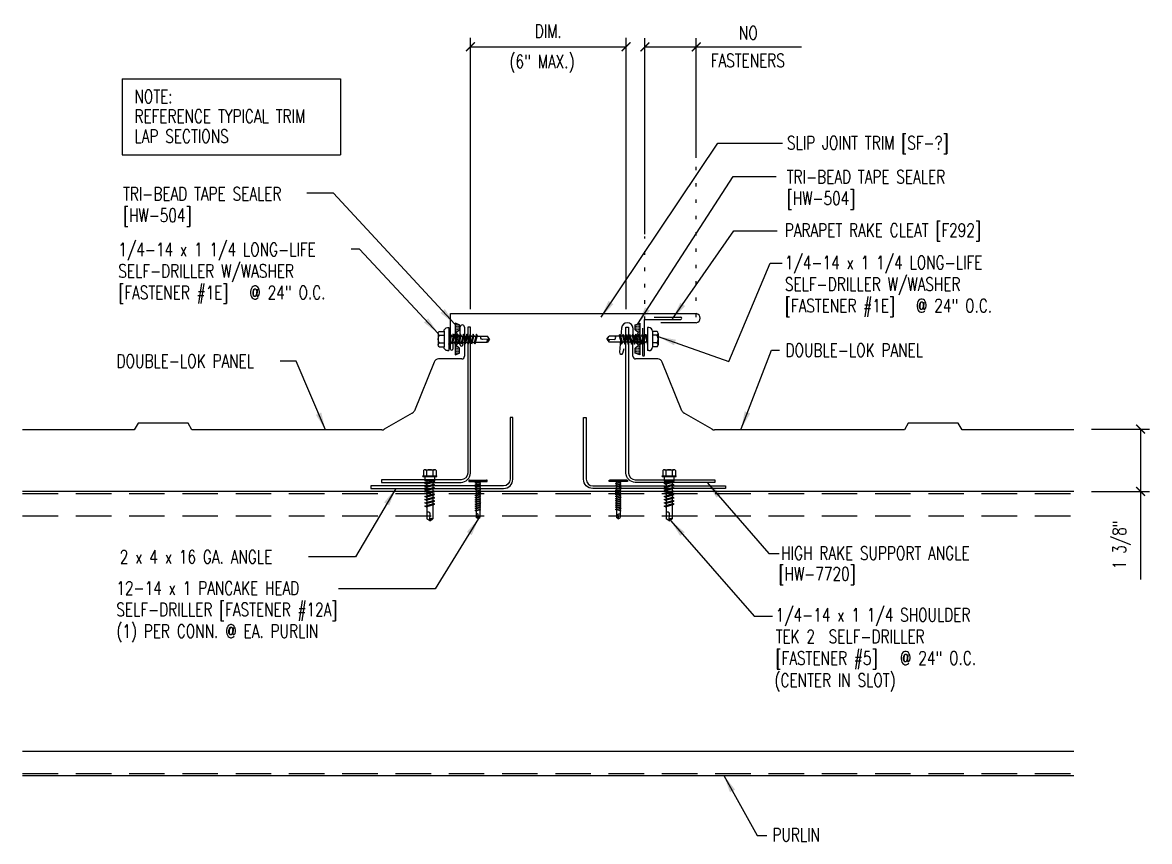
# Model space of a CAD drawing. Extents: x 7.9 to 39.6, y 13.3 to 36.3.
import ezdxf

# ---------------------------------------------------------------- set-up
doc = ezdxf.new("R2010")
doc.units = 0
doc.header["$LTSCALE"] = 4
doc.header["$MEASUREMENT"] = 0
doc.linetypes.add('ACAD_ISO07W100', pattern=[3, 0, -3])
doc.linetypes.add('HIDDEN', pattern=[0.375, 0.25, -0.125])
doc.layers.get('0').update_dxf_attribs({"linetype": 'CONTINUOUS'})
doc.layers.get('DEFPOINTS').update_dxf_attribs({"linetype": 'CONTINUOUS'})
for name, color, linetype in [('DIM', 7, 'CONTINUOUS'), ('FASTENER', 9, 'CONTINUOUS'), ('PANEL', 11, 'CONTINUOUS'), ('STLA', 12, 'CONTINUOUS'), ('TAPE', 8, 'CONTINUOUS'), ('TEXT', 2, 'CONTINUOUS'), ('TRIM', 6, 'CONTINUOUS')]:
    doc.layers.add(name, color=color, linetype=linetype)
doc.styles.add('TEXT1', font='ROMANS.shx', dxfattribs={"width": 0.75, "height": 0.375})
doc.dimstyles.new('DETAIL$0', dxfattribs={"dimscale": 4, "dimtxt": 0.09375, "dimasz": 0.0625, "dimexe": 0.0625, "dimexo": 0.125, "dimgap": 0.0625, "dimtad": 1, "dimdec": 4, "dimzin": 3, "dimdsep": 46, "dimlunit": 4, "dimtxsty": 'TEXT1', "dimblk": 'ARCHTICK', "dimcen": 0.0625, "dimclrd": 7, "dimclre": 7, "dimclrt": 2, "dimadec": 0, "dimazin": 0, "dimtfac": 0.59375, "dimtdec": 4, "dimtmove": 0, "dimatfit": 3, "dimfxl": 0, "dimtolj": 1, "dimtzin": 3, "dimarcsym": 0})
doc.dimstyles.new('DETAIL$7', dxfattribs={"dimscale": 4, "dimtxt": 0.09375, "dimasz": 0.125, "dimexe": 0.0625, "dimexo": 0.125, "dimgap": 0.0625, "dimtad": 1, "dimdec": 4, "dimzin": 3, "dimdsep": 46, "dimlunit": 4, "dimtxsty": 'TEXT1', "dimblk": 'ARCHTICK', "dimcen": 0.0625, "dimclrd": 7, "dimclre": 7, "dimclrt": 2, "dimadec": 0, "dimazin": 0, "dimtfac": 0.59375, "dimtdec": 4, "dimtmove": 0, "dimatfit": 3, "dimfxl": 0, "dimtolj": 1, "dimtzin": 3, "dimarcsym": 0})

# ---------------------------------------------------------------- blocks, each defined once
blk = doc.blocks.new('*X4')
at = {"color": 0}
for p, q in [((-0.434, 0.135), (-0.434, 0.135)), ((-0.434, 0.123), (-0.434, 0.123)), ((-0.422, 0.141), (-0.422, 0.141)), ((-0.422, 0.129), (-0.422, 0.129)), ((-0.422, 0.117), (-0.422, 0.117)), ((-0.422, 0.105), (-0.422, 0.105)), ((-0.422, 0.094), (-0.422, 0.094)), ((-0.422, 0.082), (-0.422, 0.082)), ((-0.41, 0.135), (-0.41, 0.135)), ((-0.41, 0.123), (-0.41, 0.123)), ((-0.41, 0.111), (-0.41, 0.111)), ((-0.41, 0.1), (-0.41, 0.1)), ((-0.41, 0.088), (-0.41, 0.088)), ((-0.41, 0.076), (-0.41, 0.076)), ((-0.41, 0.064), (-0.41, 0.064)), ((-0.41, 0.053), (-0.41, 0.053)), ((-0.41, 0.041), (-0.41, 0.041)), ((-0.398, 0.141), (-0.398, 0.141)), ((-0.398, 0.129), (-0.398, 0.129)), ((-0.398, 0.117), (-0.398, 0.117)), ((-0.398, 0.105), (-0.398, 0.105)), ((-0.398, 0.094), (-0.398, 0.094)), ((-0.398, 0.082), (-0.398, 0.082)), ((-0.398, 0.07), (-0.398, 0.07)), ((-0.398, 0.059), (-0.398, 0.059)), ((-0.398, 0.047), (-0.398, 0.047)), ((-0.398, 0.035), (-0.398, 0.035)), ((-0.398, 0.023), (-0.398, 0.023)), ((-0.387, 0.135), (-0.387, 0.135)), ((-0.387, 0.123), (-0.387, 0.123)), ((-0.387, 0.111), (-0.387, 0.111)), ((-0.387, 0.1), (-0.387, 0.1)), ((-0.387, 0.088), (-0.387, 0.088)), ((-0.387, 0.076), (-0.387, 0.076)), ((-0.387, 0.064), (-0.387, 0.064)), ((-0.387, 0.053), (-0.387, 0.053)), ((-0.387, 0.041), (-0.387, 0.041)), ((-0.387, 0.029), (-0.387, 0.029)), ((-0.375, 0.141), (-0.375, 0.141)), ((-0.375, 0.129), (-0.375, 0.129)), ((-0.375, 0.117), (-0.375, 0.117)), ((-0.375, 0.105), (-0.375, 0.105)), ((-0.375, 0.094), (-0.375, 0.094)), ((-0.375, 0.082), (-0.375, 0.082)), ((-0.375, 0.07), (-0.375, 0.07)), ((-0.375, 0.059), (-0.375, 0.059)), ((-0.375, 0.047), (-0.375, 0.047)), ((-0.375, 0.035), (-0.375, 0.035)), ((-0.375, 0.023), (-0.375, 0.023)), ((-0.363, 0.135), (-0.363, 0.135)), ((-0.363, 0.123), (-0.363, 0.123)), ((-0.363, 0.111), (-0.363, 0.111)), ((-0.363, 0.1), (-0.363, 0.1)), ((-0.363, 0.088), (-0.363, 0.088)), ((-0.363, 0.076), (-0.363, 0.076)), ((-0.363, 0.064), (-0.363, 0.064)), ((-0.363, 0.053), (-0.363, 0.053)), ((-0.363, 0.041), (-0.363, 0.041)), ((-0.363, 0.029), (-0.363, 0.029)), ((-0.352, 0.141), (-0.352, 0.141)), ((-0.352, 0.129), (-0.352, 0.129)), ((-0.352, 0.117), (-0.352, 0.117)), ((-0.352, 0.105), (-0.352, 0.105)), ((-0.352, 0.094), (-0.352, 0.094)), ((-0.352, 0.082), (-0.352, 0.082)), ((-0.352, 0.07), (-0.352, 0.07)), ((-0.352, 0.059), (-0.352, 0.059)), ((-0.352, 0.047), (-0.352, 0.047)), ((-0.352, 0.035), (-0.352, 0.035)), ((-0.352, 0.023), (-0.352, 0.023)), ((-0.34, 0.135), (-0.34, 0.135)), ((-0.34, 0.123), (-0.34, 0.123)), ((-0.34, 0.111), (-0.34, 0.111)), ((-0.34, 0.1), (-0.34, 0.1)), ((-0.34, 0.088), (-0.34, 0.088)), ((-0.34, 0.076), (-0.34, 0.076)), ((-0.34, 0.064), (-0.34, 0.064)), ((-0.34, 0.053), (-0.34, 0.053)), ((-0.34, 0.041), (-0.34, 0.041)), ((-0.34, 0.029), (-0.34, 0.029)), ((-0.328, 0.141), (-0.328, 0.141)), ((-0.328, 0.129), (-0.328, 0.129)), ((-0.328, 0.117), (-0.328, 0.117)), ((-0.328, 0.105), (-0.328, 0.105)), ((-0.328, 0.094), (-0.328, 0.094)), ((-0.328, 0.082), (-0.328, 0.082)), ((-0.328, 0.07), (-0.328, 0.07)), ((-0.328, 0.059), (-0.328, 0.059)), ((-0.328, 0.047), (-0.328, 0.047)), ((-0.328, 0.035), (-0.328, 0.035)), ((-0.328, 0.023), (-0.328, 0.023)), ((-0.316, 0.135), (-0.316, 0.135)), ((-0.316, 0.123), (-0.316, 0.123)), ((-0.316, 0.111), (-0.316, 0.111)), ((-0.316, 0.1), (-0.316, 0.1)), ((-0.316, 0.088), (-0.316, 0.088)), ((-0.316, 0.076), (-0.316, 0.076)), ((-0.316, 0.064), (-0.316, 0.064)), ((-0.316, 0.053), (-0.316, 0.053)), ((-0.316, 0.041), (-0.316, 0.041)), ((-0.316, 0.029), (-0.316, 0.029)), ((-0.305, 0.141), (-0.305, 0.141)), ((-0.305, 0.129), (-0.305, 0.129)), ((-0.305, 0.117), (-0.305, 0.117)), ((-0.305, 0.105), (-0.305, 0.105)), ((-0.305, 0.094), (-0.305, 0.094)), ((-0.305, 0.082), (-0.305, 0.082)), ((-0.305, 0.07), (-0.305, 0.07)), ((-0.305, 0.059), (-0.305, 0.059)), ((-0.305, 0.047), (-0.305, 0.047)), ((-0.305, 0.035), (-0.305, 0.035)), ((-0.305, 0.023), (-0.305, 0.023)), ((-0.293, 0.135), (-0.293, 0.135)), ((-0.293, 0.123), (-0.293, 0.123)), ((-0.293, 0.111), (-0.293, 0.111)), ((-0.293, 0.1), (-0.293, 0.1)), ((-0.293, 0.088), (-0.293, 0.088)), ((-0.293, 0.076), (-0.293, 0.076)), ((-0.293, 0.064), (-0.293, 0.064)), ((-0.293, 0.053), (-0.293, 0.053)), ((-0.293, 0.041), (-0.293, 0.041)), ((-0.293, 0.029), (-0.293, 0.029)), ((-0.281, 0.141), (-0.281, 0.141)), ((-0.281, 0.129), (-0.281, 0.129)), ((-0.281, 0.117), (-0.281, 0.117)), ((-0.281, 0.105), (-0.281, 0.105)), ((-0.281, 0.094), (-0.281, 0.094)), ((-0.281, 0.082), (-0.281, 0.082)), ((-0.281, 0.07), (-0.281, 0.07)), ((-0.281, 0.059), (-0.281, 0.059)), ((-0.281, 0.047), (-0.281, 0.047)), ((-0.281, 0.035), (-0.281, 0.035)), ((-0.281, 0.023), (-0.281, 0.023)), ((-0.27, 0.135), (-0.27, 0.135)), ((-0.27, 0.123), (-0.27, 0.123)), ((-0.27, 0.111), (-0.27, 0.111)), ((-0.27, 0.1), (-0.27, 0.1)), ((-0.27, 0.088), (-0.27, 0.088)), ((-0.27, 0.076), (-0.27, 0.076)), ((-0.27, 0.064), (-0.27, 0.064)), ((-0.27, 0.053), (-0.27, 0.053)), ((-0.27, 0.041), (-0.27, 0.041)), ((-0.27, 0.029), (-0.27, 0.029)), ((-0.258, 0.141), (-0.258, 0.141)), ((-0.258, 0.129), (-0.258, 0.129)), ((-0.258, 0.117), (-0.258, 0.117)), ((-0.258, 0.105), (-0.258, 0.105)), ((-0.258, 0.094), (-0.258, 0.094)), ((-0.258, 0.082), (-0.258, 0.082)), ((-0.258, 0.07), (-0.258, 0.07)), ((-0.258, 0.059), (-0.258, 0.059)), ((-0.258, 0.047), (-0.258, 0.047)), ((-0.258, 0.035), (-0.258, 0.035)), ((-0.258, 0.023), (-0.258, 0.023)), ((-0.246, 0.135), (-0.246, 0.135)), ((-0.246, 0.123), (-0.246, 0.123)), ((-0.246, 0.111), (-0.246, 0.111)), ((-0.246, 0.1), (-0.246, 0.1)), ((-0.246, 0.088), (-0.246, 0.088)), ((-0.246, 0.076), (-0.246, 0.076)), ((-0.246, 0.064), (-0.246, 0.064)), ((-0.246, 0.053), (-0.246, 0.053)), ((-0.246, 0.041), (-0.246, 0.041)), ((-0.234, 0.141), (-0.234, 0.141)), ((-0.234, 0.129), (-0.234, 0.129)), ((-0.234, 0.117), (-0.234, 0.117)), ((-0.234, 0.105), (-0.234, 0.105)), ((-0.234, 0.094), (-0.234, 0.094)), ((-0.234, 0.082), (-0.234, 0.082)), ((-0.234, 0.07), (-0.234, 0.07)), ((-0.234, 0.059), (-0.234, 0.059)), ((-0.234, 0.047), (-0.234, 0.047)), ((-0.223, 0.135), (-0.223, 0.135)), ((-0.223, 0.123), (-0.223, 0.123)), ((-0.223, 0.111), (-0.223, 0.111)), ((-0.223, 0.1), (-0.223, 0.1)), ((-0.223, 0.088), (-0.223, 0.088)), ((-0.223, 0.076), (-0.223, 0.076)), ((-0.223, 0.064), (-0.223, 0.064)), ((-0.211, 0.141), (-0.211, 0.141)), ((-0.211, 0.129), (-0.211, 0.129)), ((-0.211, 0.117), (-0.211, 0.117)), ((-0.211, 0.105), (-0.211, 0.105)), ((-0.211, 0.094), (-0.211, 0.094)), ((-0.211, 0.082), (-0.211, 0.082)), ((-0.211, 0.07), (-0.211, 0.07)), ((-0.199, 0.135), (-0.199, 0.135)), ((-0.199, 0.123), (-0.199, 0.123)), ((-0.199, 0.111), (-0.199, 0.111)), ((-0.199, 0.1), (-0.199, 0.1)), ((-0.199, 0.088), (-0.199, 0.088)), ((-0.188, 0.141), (-0.188, 0.141)), ((-0.188, 0.129), (-0.188, 0.129)), ((-0.188, 0.117), (-0.188, 0.117)), ((-0.188, 0.105), (-0.188, 0.105)), ((-0.188, 0.094), (-0.188, 0.094)), ((-0.176, 0.135), (-0.176, 0.135)), ((-0.176, 0.123), (-0.176, 0.123)), ((-0.176, 0.111), (-0.176, 0.111)), ((-0.164, 0.141), (-0.164, 0.141)), ((-0.164, 0.129), (-0.164, 0.129)), ((-0.164, 0.117), (-0.164, 0.117)), ((-0.164, 0.105), (-0.164, 0.105)), ((-0.152, 0.135), (-0.152, 0.135)), ((-0.152, 0.123), (-0.152, 0.123)), ((-0.152, 0.111), (-0.152, 0.111)), ((-0.152, 0.1), (-0.152, 0.1)), ((-0.141, 0.141), (-0.141, 0.141)), ((-0.141, 0.129), (-0.141, 0.129)), ((-0.141, 0.117), (-0.141, 0.117)), ((-0.141, 0.105), (-0.141, 0.105)), ((-0.141, 0.094), (-0.141, 0.094)), ((-0.141, 0.082), (-0.141, 0.082)), ((-0.129, 0.135), (-0.129, 0.135)), ((-0.129, 0.123), (-0.129, 0.123)), ((-0.129, 0.111), (-0.129, 0.111)), ((-0.129, 0.1), (-0.129, 0.1)), ((-0.129, 0.088), (-0.129, 0.088)), ((-0.129, 0.076), (-0.129, 0.076)), ((-0.117, 0.141), (-0.117, 0.141)), ((-0.117, 0.129), (-0.117, 0.129)), ((-0.117, 0.117), (-0.117, 0.117)), ((-0.117, 0.105), (-0.117, 0.105)), ((-0.117, 0.094), (-0.117, 0.094)), ((-0.117, 0.082), (-0.117, 0.082)), ((-0.117, 0.07), (-0.117, 0.07)), ((-0.117, 0.059), (-0.117, 0.059)), ((-0.105, 0.135), (-0.105, 0.135)), ((-0.105, 0.123), (-0.105, 0.123)), ((-0.105, 0.111), (-0.105, 0.111)), ((-0.105, 0.1), (-0.105, 0.1)), ((-0.105, 0.088), (-0.105, 0.088)), ((-0.105, 0.076), (-0.105, 0.076)), ((-0.105, 0.064), (-0.105, 0.064)), ((-0.105, 0.053), (-0.105, 0.053)), ((-0.094, 0.141), (-0.094, 0.141)), ((-0.094, 0.129), (-0.094, 0.129)), ((-0.094, 0.117), (-0.094, 0.117)), ((-0.094, 0.105), (-0.094, 0.105)), ((-0.094, 0.094), (-0.094, 0.094)), ((-0.094, 0.082), (-0.094, 0.082)), ((-0.094, 0.07), (-0.094, 0.07)), ((-0.094, 0.059), (-0.094, 0.059)), ((-0.094, 0.047), (-0.094, 0.047)), ((-0.094, 0.035), (-0.094, 0.035)), ((-0.082, 0.135), (-0.082, 0.135)), ((-0.082, 0.123), (-0.082, 0.123)), ((-0.082, 0.111), (-0.082, 0.111)), ((-0.082, 0.1), (-0.082, 0.1)), ((-0.082, 0.088), (-0.082, 0.088)), ((-0.082, 0.076), (-0.082, 0.076)), ((-0.082, 0.064), (-0.082, 0.064)), ((-0.082, 0.053), (-0.082, 0.053)), ((-0.082, 0.041), (-0.082, 0.041)), ((-0.082, 0.029), (-0.082, 0.029)), ((-0.07, 0.141), (-0.07, 0.141)), ((-0.07, 0.129), (-0.07, 0.129)), ((-0.07, 0.117), (-0.07, 0.117)), ((-0.07, 0.105), (-0.07, 0.105)), ((-0.07, 0.094), (-0.07, 0.094)), ((-0.07, 0.082), (-0.07, 0.082)), ((-0.07, 0.07), (-0.07, 0.07)), ((-0.07, 0.059), (-0.07, 0.059)), ((-0.07, 0.047), (-0.07, 0.047)), ((-0.07, 0.035), (-0.07, 0.035)), ((-0.07, 0.023), (-0.07, 0.023)), ((-0.059, 0.135), (-0.059, 0.135)), ((-0.059, 0.123), (-0.059, 0.123)), ((-0.059, 0.111), (-0.059, 0.111)), ((-0.059, 0.1), (-0.059, 0.1)), ((-0.059, 0.088), (-0.059, 0.088)), ((-0.059, 0.076), (-0.059, 0.076)), ((-0.059, 0.064), (-0.059, 0.064)), ((-0.059, 0.053), (-0.059, 0.053)), ((-0.059, 0.041), (-0.059, 0.041)), ((-0.059, 0.029), (-0.059, 0.029)), ((-0.047, 0.141), (-0.047, 0.141)), ((-0.047, 0.129), (-0.047, 0.129)), ((-0.047, 0.117), (-0.047, 0.117)), ((-0.047, 0.105), (-0.047, 0.105)), ((-0.047, 0.094), (-0.047, 0.094)), ((-0.047, 0.082), (-0.047, 0.082)), ((-0.047, 0.07), (-0.047, 0.07)), ((-0.047, 0.059), (-0.047, 0.059)), ((-0.047, 0.047), (-0.047, 0.047)), ((-0.047, 0.035), (-0.047, 0.035)), ((-0.047, 0.023), (-0.047, 0.023)), ((-0.035, 0.135), (-0.035, 0.135)), ((-0.035, 0.123), (-0.035, 0.123)), ((-0.035, 0.111), (-0.035, 0.111)), ((-0.035, 0.1), (-0.035, 0.1)), ((-0.035, 0.088), (-0.035, 0.088)), ((-0.035, 0.076), (-0.035, 0.076)), ((-0.035, 0.064), (-0.035, 0.064)), ((-0.035, 0.053), (-0.035, 0.053)), ((-0.035, 0.041), (-0.035, 0.041)), ((-0.035, 0.029), (-0.035, 0.029)), ((-0.023, 0.141), (-0.023, 0.141)), ((-0.023, 0.129), (-0.023, 0.129)), ((-0.023, 0.117), (-0.023, 0.117)), ((-0.023, 0.105), (-0.023, 0.105)), ((-0.023, 0.094), (-0.023, 0.094)), ((-0.023, 0.082), (-0.023, 0.082)), ((-0.023, 0.07), (-0.023, 0.07)), ((-0.023, 0.059), (-0.023, 0.059)), ((-0.023, 0.047), (-0.023, 0.047)), ((-0.023, 0.035), (-0.023, 0.035)), ((-0.023, 0.023), (-0.023, 0.023)), ((-0.012, 0.135), (-0.012, 0.135)), ((-0.012, 0.123), (-0.012, 0.123)), ((-0.012, 0.111), (-0.012, 0.111)), ((-0.012, 0.1), (-0.012, 0.1)), ((-0.012, 0.088), (-0.012, 0.088)), ((-0.012, 0.076), (-0.012, 0.076)), ((-0.012, 0.064), (-0.012, 0.064)), ((-0.012, 0.053), (-0.012, 0.053)), ((-0.012, 0.041), (-0.012, 0.041)), ((-0.012, 0.029), (-0.012, 0.029)), ((0, 0.141), (0, 0.141)), ((0, 0.129), (0, 0.129)), ((0, 0.117), (0, 0.117)), ((0, 0.105), (0, 0.105)), ((0, 0.094), (0, 0.094)), ((0, 0.082), (0, 0.082)), ((0, 0.07), (0, 0.07)), ((0, 0.059), (0, 0.059)), ((0, 0.047), (0, 0.047)), ((0, 0.035), (0, 0.035)), ((0, 0.023), (0, 0.023)), ((0.012, 0.135), (0.012, 0.135)), ((0.012, 0.123), (0.012, 0.123)), ((0.012, 0.111), (0.012, 0.111)), ((0.012, 0.1), (0.012, 0.1)), ((0.012, 0.088), (0.012, 0.088)), ((0.012, 0.076), (0.012, 0.076)), ((0.012, 0.064), (0.012, 0.064)), ((0.012, 0.053), (0.012, 0.053)), ((0.012, 0.041), (0.012, 0.041)), ((0.012, 0.029), (0.012, 0.029)), ((0.023, 0.141), (0.023, 0.141)), ((0.023, 0.129), (0.023, 0.129)), ((0.023, 0.117), (0.023, 0.117)), ((0.023, 0.105), (0.023, 0.105)), ((0.023, 0.094), (0.023, 0.094)), ((0.023, 0.082), (0.023, 0.082)), ((0.023, 0.07), (0.023, 0.07)), ((0.023, 0.059), (0.023, 0.059)), ((0.023, 0.047), (0.023, 0.047)), ((0.023, 0.035), (0.023, 0.035)), ((0.023, 0.023), (0.023, 0.023)), ((0.035, 0.135), (0.035, 0.135)), ((0.035, 0.123), (0.035, 0.123)), ((0.035, 0.111), (0.035, 0.111)), ((0.035, 0.1), (0.035, 0.1)), ((0.035, 0.088), (0.035, 0.088)), ((0.035, 0.076), (0.035, 0.076)), ((0.035, 0.064), (0.035, 0.064)), ((0.035, 0.053), (0.035, 0.053)), ((0.035, 0.041), (0.035, 0.041)), ((0.035, 0.029), (0.035, 0.029)), ((0.047, 0.141), (0.047, 0.141)), ((0.047, 0.129), (0.047, 0.129)), ((0.047, 0.117), (0.047, 0.117)), ((0.047, 0.105), (0.047, 0.105)), ((0.047, 0.094), (0.047, 0.094)), ((0.047, 0.082), (0.047, 0.082)), ((0.047, 0.07), (0.047, 0.07)), ((0.047, 0.059), (0.047, 0.059)), ((0.047, 0.047), (0.047, 0.047)), ((0.047, 0.035), (0.047, 0.035)), ((0.047, 0.023), (0.047, 0.023)), ((0.059, 0.135), (0.059, 0.135)), ((0.059, 0.123), (0.059, 0.123)), ((0.059, 0.111), (0.059, 0.111)), ((0.059, 0.1), (0.059, 0.1)), ((0.059, 0.088), (0.059, 0.088)), ((0.059, 0.076), (0.059, 0.076)), ((0.059, 0.064), (0.059, 0.064)), ((0.059, 0.053), (0.059, 0.053)), ((0.059, 0.041), (0.059, 0.041)), ((0.059, 0.029), (0.059, 0.029)), ((0.07, 0.141), (0.07, 0.141)), ((0.07, 0.129), (0.07, 0.129)), ((0.07, 0.117), (0.07, 0.117)), ((0.07, 0.105), (0.07, 0.105)), ((0.07, 0.094), (0.07, 0.094)), ((0.07, 0.082), (0.07, 0.082)), ((0.07, 0.07), (0.07, 0.07)), ((0.07, 0.059), (0.07, 0.059)), ((0.07, 0.047), (0.07, 0.047)), ((0.07, 0.035), (0.07, 0.035)), ((0.07, 0.023), (0.07, 0.023)), ((0.082, 0.135), (0.082, 0.135)), ((0.082, 0.123), (0.082, 0.123)), ((0.082, 0.111), (0.082, 0.111)), ((0.082, 0.1), (0.082, 0.1)), ((0.082, 0.088), (0.082, 0.088)), ((0.082, 0.076), (0.082, 0.076)), ((0.082, 0.064), (0.082, 0.064)), ((0.082, 0.053), (0.082, 0.053)), ((0.082, 0.041), (0.082, 0.041)), ((0.082, 0.029), (0.082, 0.029)), ((0.094, 0.141), (0.094, 0.141)), ((0.094, 0.129), (0.094, 0.129)), ((0.094, 0.117), (0.094, 0.117)), ((0.094, 0.105), (0.094, 0.105)), ((0.094, 0.094), (0.094, 0.094)), ((0.094, 0.082), (0.094, 0.082)), ((0.094, 0.07), (0.094, 0.07)), ((0.094, 0.059), (0.094, 0.059)), ((0.094, 0.047), (0.094, 0.047)), ((0.094, 0.035), (0.094, 0.035)), ((0.105, 0.135), (0.105, 0.135)), ((0.105, 0.123), (0.105, 0.123)), ((0.105, 0.111), (0.105, 0.111)), ((0.105, 0.1), (0.105, 0.1)), ((0.105, 0.088), (0.105, 0.088)), ((0.105, 0.076), (0.105, 0.076)), ((0.105, 0.064), (0.105, 0.064)), ((0.105, 0.053), (0.105, 0.053)), ((0.117, 0.141), (0.117, 0.141)), ((0.117, 0.129), (0.117, 0.129)), ((0.117, 0.117), (0.117, 0.117)), ((0.117, 0.105), (0.117, 0.105)), ((0.117, 0.094), (0.117, 0.094)), ((0.117, 0.082), (0.117, 0.082)), ((0.117, 0.07), (0.117, 0.07)), ((0.117, 0.059), (0.117, 0.059)), ((0.129, 0.135), (0.129, 0.135)), ((0.129, 0.123), (0.129, 0.123)), ((0.129, 0.111), (0.129, 0.111)), ((0.129, 0.1), (0.129, 0.1)), ((0.129, 0.088), (0.129, 0.088)), ((0.129, 0.076), (0.129, 0.076)), ((0.141, 0.141), (0.141, 0.141)), ((0.141, 0.129), (0.141, 0.129)), ((0.141, 0.117), (0.141, 0.117)), ((0.141, 0.105), (0.141, 0.105)), ((0.141, 0.094), (0.141, 0.094)), ((0.141, 0.082), (0.141, 0.082)), ((0.152, 0.135), (0.152, 0.135)), ((0.152, 0.123), (0.152, 0.123)), ((0.152, 0.111), (0.152, 0.111)), ((0.152, 0.1), (0.152, 0.1)), ((0.164, 0.141), (0.164, 0.141)), ((0.164, 0.129), (0.164, 0.129)), ((0.164, 0.117), (0.164, 0.117)), ((0.164, 0.105), (0.164, 0.105)), ((0.176, 0.135), (0.176, 0.135)), ((0.176, 0.123), (0.176, 0.123)), ((0.176, 0.111), (0.176, 0.111)), ((0.188, 0.141), (0.188, 0.141)), ((0.188, 0.129), (0.188, 0.129)), ((0.188, 0.117), (0.188, 0.117)), ((0.188, 0.105), (0.188, 0.105)), ((0.188, 0.094), (0.188, 0.094)), ((0.199, 0.135), (0.199, 0.135)), ((0.199, 0.123), (0.199, 0.123)), ((0.199, 0.111), (0.199, 0.111)), ((0.199, 0.1), (0.199, 0.1)), ((0.199, 0.088), (0.199, 0.088)), ((0.211, 0.141), (0.211, 0.141)), ((0.211, 0.129), (0.211, 0.129)), ((0.211, 0.117), (0.211, 0.117)), ((0.211, 0.105), (0.211, 0.105)), ((0.211, 0.094), (0.211, 0.094)), ((0.211, 0.082), (0.211, 0.082)), ((0.211, 0.07), (0.211, 0.07)), ((0.223, 0.135), (0.223, 0.135)), ((0.223, 0.123), (0.223, 0.123)), ((0.223, 0.111), (0.223, 0.111)), ((0.223, 0.1), (0.223, 0.1)), ((0.223, 0.088), (0.223, 0.088)), ((0.223, 0.076), (0.223, 0.076)), ((0.223, 0.064), (0.223, 0.064)), ((0.234, 0.141), (0.234, 0.141)), ((0.234, 0.129), (0.234, 0.129)), ((0.234, 0.117), (0.234, 0.117)), ((0.234, 0.105), (0.234, 0.105)), ((0.234, 0.094), (0.234, 0.094)), ((0.234, 0.082), (0.234, 0.082)), ((0.234, 0.07), (0.234, 0.07)), ((0.234, 0.059), (0.234, 0.059)), ((0.234, 0.047), (0.234, 0.047)), ((0.246, 0.135), (0.246, 0.135)), ((0.246, 0.123), (0.246, 0.123)), ((0.246, 0.111), (0.246, 0.111)), ((0.246, 0.1), (0.246, 0.1)), ((0.246, 0.088), (0.246, 0.088)), ((0.246, 0.076), (0.246, 0.076)), ((0.246, 0.064), (0.246, 0.064)), ((0.246, 0.053), (0.246, 0.053)), ((0.246, 0.041), (0.246, 0.041)), ((0.258, 0.141), (0.258, 0.141)), ((0.258, 0.129), (0.258, 0.129)), ((0.258, 0.117), (0.258, 0.117)), ((0.258, 0.105), (0.258, 0.105)), ((0.258, 0.094), (0.258, 0.094)), ((0.258, 0.082), (0.258, 0.082)), ((0.258, 0.07), (0.258, 0.07)), ((0.258, 0.059), (0.258, 0.059)), ((0.258, 0.047), (0.258, 0.047)), ((0.258, 0.035), (0.258, 0.035)), ((0.258, 0.023), (0.258, 0.023)), ((0.27, 0.135), (0.27, 0.135)), ((0.27, 0.123), (0.27, 0.123)), ((0.27, 0.111), (0.27, 0.111)), ((0.27, 0.1), (0.27, 0.1)), ((0.27, 0.088), (0.27, 0.088)), ((0.27, 0.076), (0.27, 0.076)), ((0.27, 0.064), (0.27, 0.064)), ((0.27, 0.053), (0.27, 0.053)), ((0.27, 0.041), (0.27, 0.041)), ((0.27, 0.029), (0.27, 0.029)), ((0.281, 0.141), (0.281, 0.141)), ((0.281, 0.129), (0.281, 0.129)), ((0.281, 0.117), (0.281, 0.117)), ((0.281, 0.105), (0.281, 0.105)), ((0.281, 0.094), (0.281, 0.094)), ((0.281, 0.082), (0.281, 0.082)), ((0.281, 0.07), (0.281, 0.07)), ((0.281, 0.059), (0.281, 0.059)), ((0.281, 0.047), (0.281, 0.047)), ((0.281, 0.035), (0.281, 0.035)), ((0.281, 0.023), (0.281, 0.023)), ((0.293, 0.135), (0.293, 0.135)), ((0.293, 0.123), (0.293, 0.123)), ((0.293, 0.111), (0.293, 0.111)), ((0.293, 0.1), (0.293, 0.1)), ((0.293, 0.088), (0.293, 0.088)), ((0.293, 0.076), (0.293, 0.076)), ((0.293, 0.064), (0.293, 0.064)), ((0.293, 0.053), (0.293, 0.053)), ((0.293, 0.041), (0.293, 0.041)), ((0.293, 0.029), (0.293, 0.029)), ((0.305, 0.141), (0.305, 0.141)), ((0.305, 0.129), (0.305, 0.129)), ((0.305, 0.117), (0.305, 0.117)), ((0.305, 0.105), (0.305, 0.105)), ((0.305, 0.094), (0.305, 0.094)), ((0.305, 0.082), (0.305, 0.082)), ((0.305, 0.07), (0.305, 0.07)), ((0.305, 0.059), (0.305, 0.059)), ((0.305, 0.047), (0.305, 0.047)), ((0.305, 0.035), (0.305, 0.035)), ((0.305, 0.023), (0.305, 0.023)), ((0.316, 0.135), (0.316, 0.135)), ((0.316, 0.123), (0.316, 0.123)), ((0.316, 0.111), (0.316, 0.111)), ((0.316, 0.1), (0.316, 0.1)), ((0.316, 0.088), (0.316, 0.088)), ((0.316, 0.076), (0.316, 0.076)), ((0.316, 0.064), (0.316, 0.064)), ((0.316, 0.053), (0.316, 0.053)), ((0.316, 0.041), (0.316, 0.041)), ((0.316, 0.029), (0.316, 0.029)), ((0.328, 0.141), (0.328, 0.141)), ((0.328, 0.129), (0.328, 0.129)), ((0.328, 0.117), (0.328, 0.117)), ((0.328, 0.105), (0.328, 0.105)), ((0.328, 0.094), (0.328, 0.094)), ((0.328, 0.082), (0.328, 0.082)), ((0.328, 0.07), (0.328, 0.07)), ((0.328, 0.059), (0.328, 0.059)), ((0.328, 0.047), (0.328, 0.047)), ((0.328, 0.035), (0.328, 0.035)), ((0.328, 0.023), (0.328, 0.023)), ((0.34, 0.135), (0.34, 0.135)), ((0.34, 0.123), (0.34, 0.123)), ((0.34, 0.111), (0.34, 0.111)), ((0.34, 0.1), (0.34, 0.1)), ((0.34, 0.088), (0.34, 0.088)), ((0.34, 0.076), (0.34, 0.076)), ((0.34, 0.064), (0.34, 0.064)), ((0.34, 0.053), (0.34, 0.053)), ((0.34, 0.041), (0.34, 0.041)), ((0.34, 0.029), (0.34, 0.029)), ((0.352, 0.141), (0.352, 0.141)), ((0.352, 0.129), (0.352, 0.129)), ((0.352, 0.117), (0.352, 0.117)), ((0.352, 0.105), (0.352, 0.105)), ((0.352, 0.094), (0.352, 0.094)), ((0.352, 0.082), (0.352, 0.082)), ((0.352, 0.07), (0.352, 0.07)), ((0.352, 0.059), (0.352, 0.059)), ((0.352, 0.047), (0.352, 0.047)), ((0.352, 0.035), (0.352, 0.035)), ((0.352, 0.023), (0.352, 0.023)), ((0.363, 0.135), (0.363, 0.135)), ((0.363, 0.123), (0.363, 0.123)), ((0.363, 0.111), (0.363, 0.111)), ((0.363, 0.1), (0.363, 0.1)), ((0.363, 0.088), (0.363, 0.088)), ((0.363, 0.076), (0.363, 0.076)), ((0.363, 0.064), (0.363, 0.064)), ((0.363, 0.053), (0.363, 0.053)), ((0.363, 0.041), (0.363, 0.041)), ((0.363, 0.029), (0.363, 0.029)), ((0.375, 0.141), (0.375, 0.141)), ((0.375, 0.129), (0.375, 0.129)), ((0.375, 0.117), (0.375, 0.117)), ((0.375, 0.105), (0.375, 0.105)), ((0.375, 0.094), (0.375, 0.094)), ((0.375, 0.082), (0.375, 0.082)), ((0.375, 0.07), (0.375, 0.07)), ((0.375, 0.059), (0.375, 0.059)), ((0.375, 0.047), (0.375, 0.047)), ((0.375, 0.035), (0.375, 0.035)), ((0.375, 0.023), (0.375, 0.023)), ((0.387, 0.135), (0.387, 0.135)), ((0.387, 0.123), (0.387, 0.123)), ((0.387, 0.111), (0.387, 0.111)), ((0.387, 0.1), (0.387, 0.1)), ((0.387, 0.088), (0.387, 0.088)), ((0.387, 0.076), (0.387, 0.076)), ((0.387, 0.064), (0.387, 0.064)), ((0.387, 0.053), (0.387, 0.053)), ((0.387, 0.041), (0.387, 0.041)), ((0.387, 0.029), (0.387, 0.029)), ((0.398, 0.141), (0.398, 0.141)), ((0.398, 0.129), (0.398, 0.129)), ((0.398, 0.117), (0.398, 0.117)), ((0.398, 0.105), (0.398, 0.105)), ((0.398, 0.094), (0.398, 0.094)), ((0.398, 0.082), (0.398, 0.082)), ((0.398, 0.07), (0.398, 0.07)), ((0.398, 0.059), (0.398, 0.059)), ((0.398, 0.047), (0.398, 0.047)), ((0.398, 0.035), (0.398, 0.035)), ((0.398, 0.023), (0.398, 0.023)), ((0.41, 0.135), (0.41, 0.135)), ((0.41, 0.123), (0.41, 0.123)), ((0.41, 0.111), (0.41, 0.111)), ((0.41, 0.1), (0.41, 0.1)), ((0.41, 0.088), (0.41, 0.088)), ((0.41, 0.076), (0.41, 0.076)), ((0.41, 0.064), (0.41, 0.064)), ((0.41, 0.053), (0.41, 0.053)), ((0.41, 0.041), (0.41, 0.041)), ((0.422, 0.141), (0.422, 0.141)), ((0.422, 0.129), (0.422, 0.129)), ((0.422, 0.117), (0.422, 0.117)), ((0.422, 0.105), (0.422, 0.105)), ((0.422, 0.094), (0.422, 0.094)), ((0.422, 0.082), (0.422, 0.082)), ((0.434, 0.135), (0.434, 0.135)), ((0.434, 0.123), (0.434, 0.123))]:
    blk.add_line(p, q, dxfattribs=at)
blk = doc.blocks.new('MB_DBTAP')
at = {"layer": 'TAPE', "color": 9}
blk.add_lwpolyline([(-0.403, 0.018), (-0.442, 0.141), (0.442, 0.141), (0.403, 0.018), (0.26, 0.018), (0.17, 0.109), (0.079, 0.018), (0, 0.018), (-0.079, 0.018), (-0.17, 0.109), (-0.26, 0.018)], close=True, dxfattribs=at)
at = {"layer": 'TAPE', "color": 251}
blk.add_blockref('*X4', (0, 0), dxfattribs=at)
blk = doc.blocks.new('MB_DW3')
at = {"layer": 'FASTENER'}
for p, q in [((-0.161, 0.337), (0.161, 0.337)), ((-0.324, 0.071), (-0.324, 0.037)), ((-0.324, 0.037), (0.324, 0.037)), ((-0.224, 0.171), (0.215, 0.171)), ((-0.215, 0.305), (-0.215, 0.171)), ((-0.139, -0.016), (0.046, 0.037)), ((-0.107, 0.305), (-0.107, 0.171)), ((-0.104, -0.036), (0.139, 0.033)), ((-0.086, 0.037), (0.086, 0.037)), ((-0.086, 0.037), (-0.086, -0.001)), ((0.086, 0.037), (0.133, 0.037)), ((0.086, 0.018), (0.086, -0.042)), ((0.107, 0.305), (0.107, 0.171)), ((0.139, 0.033), (0.133, 0.037)), ((0.215, 0.305), (0.215, 0.171)), ((0.324, 0.071), (0.324, 0.037)), ((-0.104, -0.036), (-0.139, -0.016)), ((-0.139, -0.107), (0.104, -0.038)), ((-0.104, -0.127), (-0.139, -0.107)), ((-0.139, -0.198), (0.104, -0.128)), ((-0.104, -0.218), (-0.139, -0.198)), ((-0.139, -0.289), (0.104, -0.219)), ((-0.104, -0.309), (-0.139, -0.289)), ((-0.139, -0.38), (0.104, -0.31)), ((-0.104, -0.127), (0.139, -0.058)), ((-0.104, -0.218), (0.139, -0.149)), ((-0.104, -0.309), (0.139, -0.239)), ((-0.086, -0.031), (-0.086, -0.092)), ((-0.086, -0.122), (-0.086, -0.183)), ((-0.086, -0.213), (-0.086, -0.274)), ((-0.086, -0.304), (-0.086, -0.364)), ((0.086, -0.073), (0.086, -0.133)), ((0.086, -0.164), (0.086, -0.224)), ((0.086, -0.255), (0.086, -0.315)), ((0.139, -0.058), (0.104, -0.038)), ((0.139, -0.149), (0.104, -0.128)), ((0.139, -0.239), (0.104, -0.219)), ((0.139, -0.33), (0.104, -0.31)), ((-0.104, -0.4), (-0.139, -0.38)), ((-0.139, -0.47), (0.104, -0.401)), ((-0.104, -0.491), (-0.139, -0.47)), ((-0.139, -0.561), (0.104, -0.492)), ((-0.104, -0.581), (-0.139, -0.561)), ((-0.139, -0.652), (0.104, -0.583)), ((-0.104, -0.4), (0.139, -0.33)), ((-0.104, -0.491), (0.139, -0.421)), ((-0.104, -0.581), (0.139, -0.512)), ((-0.104, -0.672), (0.139, -0.603)), ((-0.086, -0.395), (-0.086, -0.455)), ((-0.086, -0.486), (-0.086, -0.546)), ((-0.086, -0.577), (-0.086, -0.637)), ((0.086, -0.345), (0.086, -0.406)), ((0.086, -0.436), (0.086, -0.497)), ((0.086, -0.527), (0.086, -0.588)), ((0.086, -0.618), (0.086, -0.679)), ((0.139, -0.421), (0.104, -0.401)), ((0.139, -0.512), (0.104, -0.492)), ((0.139, -0.603), (0.104, -0.583)), ((-0.104, -0.672), (-0.139, -0.652)), ((-0.139, -0.743), (0.104, -0.674)), ((-0.104, -0.763), (-0.139, -0.743)), ((-0.104, -0.763), (0.139, -0.694)), ((-0.086, -0.667), (-0.086, -0.728)), ((-0.086, -0.758), (-0.086, -1.05)), ((-0.002, -1.095), (0.014, -0.909)), ((0.086, -0.709), (0.086, -1.05)), ((0.139, -0.694), (0.104, -0.674)), ((0, -1.111), (-0.086, -1.05)), ((0, -1.111), (0.086, -1.05))]:
    blk.add_line(p, q, dxfattribs=at)
for centre, radius, start, end in [((-0.161, 0.274), 0.0628, 29.8754, 150.1246), ((0, 0.141), 0.196, 56.9974, 123.0026), ((0.161, 0.274), 0.0628, 29.8754, 150.1246), ((-0.224, 0.071), 0.1, 90, 180), ((0.224, 0.071), 0.1, 0, 90), ((-0.046, -0.921), 0.0615, 11.1445, 130.906), ((0.054, -1.097), 0.0563, 55.4585, 194.8454)]:
    blk.add_arc(centre, radius, start, end, dxfattribs=at)
blk = doc.blocks.new('MB_DO5')
for p, q in [((-0.193, 0.018), (0.193, 0.018)), ((-0.193, 0), (0.193, 0)), ((-0.181, 0.167), (-0.181, 0.018)), ((-0.181, 0.018), (0.181, 0.018)), ((-0.135, 0.193), (0.135, 0.193)), ((-0.089, 0.167), (-0.089, 0.018)), ((0.089, 0.167), (0.089, 0.018)), ((0.181, 0.167), (0.181, 0.018)), ((-0.139, 0), (-0.139, -0.123)), ((-0.139, -0.123), (0.139, -0.123)), ((-0.139, -0.194), (0.104, -0.124)), ((-0.104, -0.214), (-0.139, -0.194)), ((-0.139, -0.285), (0.104, -0.215)), ((-0.104, -0.305), (-0.139, -0.285)), ((-0.139, -0.376), (0.104, -0.306)), ((-0.104, -0.214), (0.139, -0.145)), ((-0.104, -0.305), (0.139, -0.235)), ((-0.086, -0.123), (-0.086, -0.179)), ((-0.086, -0.209), (-0.086, -0.27)), ((-0.086, -0.3), (-0.086, -0.36)), ((0.086, -0.16), (0.086, -0.22)), ((0.086, -0.251), (0.086, -0.311)), ((0.139, -0.145), (0.104, -0.124)), ((0.139, -0.235), (0.104, -0.215)), ((0.139, -0.326), (0.104, -0.306)), ((0.139, -0.123), (0.139, 0)), ((-0.104, -0.396), (-0.139, -0.376)), ((-0.139, -0.466), (0.104, -0.397)), ((-0.104, -0.487), (-0.139, -0.466)), ((-0.139, -0.557), (0.104, -0.488)), ((-0.104, -0.577), (-0.139, -0.557)), ((-0.139, -0.648), (0.104, -0.579)), ((-0.104, -0.396), (0.139, -0.326)), ((-0.104, -0.487), (0.139, -0.417)), ((-0.104, -0.577), (0.139, -0.508)), ((-0.104, -0.668), (0.139, -0.599)), ((-0.086, -0.391), (-0.086, -0.451)), ((-0.086, -0.482), (-0.086, -0.542)), ((-0.086, -0.572), (-0.086, -0.633)), ((0.086, -0.341), (0.086, -0.402)), ((0.086, -0.432), (0.086, -0.493)), ((0.086, -0.523), (0.086, -0.584)), ((0.086, -0.614), (0.086, -0.675)), ((0.139, -0.417), (0.104, -0.397)), ((0.139, -0.508), (0.104, -0.488)), ((0.139, -0.599), (0.104, -0.579)), ((-0.104, -0.668), (-0.139, -0.648)), ((-0.139, -0.739), (0.104, -0.67)), ((-0.104, -0.759), (-0.139, -0.739)), ((-0.139, -0.83), (0.104, -0.761)), ((-0.104, -0.85), (-0.139, -0.83)), ((-0.104, -0.759), (0.139, -0.69)), ((-0.104, -0.85), (0.139, -0.781)), ((-0.086, -0.663), (-0.086, -0.724)), ((-0.086, -0.754), (-0.086, -0.815)), ((-0.086, -0.845), (-0.086, -1.189)), ((0.086, -0.705), (0.086, -0.766)), ((0.086, -0.796), (0.086, -1.189)), ((0.139, -0.69), (0.104, -0.67)), ((0.139, -0.781), (0.104, -0.761)), ((0, -1.25), (-0.086, -1.189)), ((-0.002, -1.234), (0.014, -1.048)), ((0, -1.25), (0.086, -1.189))]:
    blk.add_line(p, q)
for centre, radius, start, end in [((-0.193, 0.009), 0.00894, 90, 270), ((-0.135, 0.141), 0.0527, 29.8754, 150.1246), ((0, 0.029), 0.164, 56.9974, 123.0026), ((0.135, 0.141), 0.0527, 29.8754, 150.1246), ((0.193, 0.009), 0.00894, 270, 90), ((-0.046, -1.06), 0.0615, 11.1445, 130.906), ((0.054, -1.236), 0.0563, 55.4585, 194.8454)]:
    blk.add_arc(centre, radius, start, end)
blk = doc.blocks.new('_ArchTick')
at = {"color": 0, "linetype": 'ByBlock', "const_width": 0.15}
blk.add_lwpolyline([(-0.5, -0.5), (0.5, 0.5)], dxfattribs=at)
blk = doc.blocks.new('*D5')
at = {"layer": 'DEFPOINTS', "color": 0}
for p in [(37.459, 24.891), (37.459, 23.132), (39.339, 23.132)]:
    blk.add_point(p, dxfattribs=at)
at = {"layer": 'DIM', "color": 7, "lineweight": -2}
for p, q in [((37.959, 24.891), (39.589, 24.891)), ((39.339, 24.891), (39.339, 23.132)), ((37.959, 23.132), (39.589, 23.132)), ((39.339, 23.132), (39.339, 20.651))]:
    blk.add_line(p, q, dxfattribs=at)
at = {"layer": 'DIM', "color": 7, "lineweight": -2, "xscale": 0.25, "yscale": 0.25, "zscale": 0.25}
for p, rotation in [((39.339, 24.891), 90), ((39.339, 23.132), 270)]:
    blk.add_blockref('_ArchTick', p, dxfattribs=dict(at, rotation=rotation))
at = {"layer": 'DIM', "color": 2, "insert": (38.803, 21.631), "char_height": 0.375, "attachment_point": 5, "rotation": 90, "style": 'TEXT1'}
blk.add_mtext('\\A1;1 3/8"', dxfattribs=at)
blk = doc.blocks.new('*D6')
at = {"layer": 'DEFPOINTS', "color": 0}
for p in [(24.853, 35.659), (20.471, 27.764), (24.853, 27.764)]:
    blk.add_point(p, dxfattribs=at)
at = {"layer": 'DIM', "color": 7, "lineweight": -2}
for p, q in [((20.471, 28.264), (20.471, 35.909)), ((24.853, 28.264), (24.853, 35.909)), ((20.471, 35.659), (24.853, 35.659))]:
    blk.add_line(p, q, dxfattribs=at)
at = {"layer": 'DIM', "color": 7, "lineweight": -2, "xscale": 0.25, "yscale": 0.25, "zscale": 0.25, "rotation": 180}
blk.add_blockref('_ArchTick', (20.471, 35.659), dxfattribs=at)
at = {"layer": 'DIM', "color": 7, "lineweight": -2, "xscale": 0.25, "yscale": 0.25, "zscale": 0.25}
blk.add_blockref('_ArchTick', (24.853, 35.659), dxfattribs=at)
at = {"layer": 'DIM', "color": 2, "insert": (22.662, 36.097), "char_height": 0.375, "attachment_point": 5, "style": 'TEXT1'}
blk.add_mtext('\\A1;DIM.', dxfattribs=at)
blk = doc.blocks.new('FD-F1e')
at = {"layer": 'TEXT', "style": 'TEXT1', "width": 0.75}
for s, p in [('1/4-14 x 1 1/4 LONG-LIFE', (0.0047, -0.0408)), ('SELF-DRILLER W/WASHER', (0.0047, -0.1926)), ('[FASTENER #1E]', (0.0047, -0.3444))]:
    blk.add_text(s, height=0.09375, dxfattribs=at).set_placement(p)
blk.add_attdef('(QUANTITY)', (0.9263, -0.3444), '', height=0.0938, dxfattribs=at)
blk = doc.blocks.new('FD-F5')
at = {"layer": 'TEXT', "style": 'TEXT1', "width": 0.75}
for s, p in [('1/4-14 x 1 1/4 SHOULDER', (0.0047, -0.0408)), ('TEK 2  SELF-DRILLER', (0.0047, -0.1926)), ('[FASTENER #5]', (0.0047, -0.3444))]:
    blk.add_text(s, height=0.09375, dxfattribs=at).set_placement(p)
blk.add_attdef('(QUANTITY)', (0.8792, -0.3444), '', height=0.0938, dxfattribs=at)
blk = doc.blocks.new('sd3')
at = {"layer": 'FASTENER'}
for p, q in [((-0.24, 0.082), (0.24, 0.082)), ((-0.24, 0.037), (0.24, 0.037)), ((-0.078, 0.008), (0.023, 0.037)), ((-0.058, -0.003), (-0.078, 0.008)), ((-0.058, -0.003), (0.08, 0.036)), ((-0.048, 0.037), (-0.048, 0.017)), ((0.05, 0.027), (0.05, -0.016)), ((-0.078, -0.052), (0.06, -0.013)), ((-0.058, -0.064), (-0.078, -0.052)), ((-0.078, -0.112), (0.06, -0.073)), ((-0.058, -0.124), (-0.078, -0.112)), ((-0.078, -0.172), (0.06, -0.133)), ((-0.058, -0.184), (-0.078, -0.172)), ((-0.078, -0.232), (0.06, -0.193)), ((-0.058, -0.244), (-0.078, -0.232)), ((-0.078, -0.292), (0.06, -0.253)), ((-0.058, -0.304), (-0.078, -0.292)), ((-0.078, -0.353), (0.06, -0.313)), ((-0.058, -0.064), (0.08, -0.024)), ((-0.058, -0.124), (0.08, -0.084)), ((-0.058, -0.184), (0.08, -0.144)), ((-0.058, -0.244), (0.08, -0.204)), ((-0.058, -0.304), (0.08, -0.264)), ((-0.048, -0.001), (-0.048, -0.044)), ((-0.048, -0.061), (-0.048, -0.104)), ((-0.048, -0.121), (-0.048, -0.164)), ((-0.048, -0.181), (-0.048, -0.224)), ((-0.048, -0.241), (-0.048, -0.284)), ((-0.048, -0.301), (-0.048, -0.344)), ((0.05, -0.033), (0.05, -0.076)), ((0.05, -0.093), (0.05, -0.136)), ((0.05, -0.153), (0.05, -0.196)), ((0.05, -0.213), (0.05, -0.256)), ((0.05, -0.273), (0.05, -0.316)), ((0.08, -0.024), (0.06, -0.013)), ((0.08, -0.084), (0.06, -0.073)), ((0.08, -0.144), (0.06, -0.133)), ((0.08, -0.204), (0.06, -0.193)), ((0.08, -0.264), (0.06, -0.253)), ((0.08, -0.325), (0.06, -0.313)), ((-0.058, -0.364), (-0.078, -0.353)), ((-0.078, -0.413), (0.06, -0.373)), ((-0.058, -0.424), (-0.078, -0.413)), ((-0.078, -0.473), (0.06, -0.433)), ((-0.058, -0.484), (-0.078, -0.473)), ((-0.078, -0.533), (0.06, -0.493)), ((-0.058, -0.544), (-0.078, -0.533)), ((-0.078, -0.593), (0.06, -0.553)), ((-0.058, -0.604), (-0.078, -0.593)), ((-0.078, -0.653), (0.06, -0.614)), ((-0.058, -0.364), (0.08, -0.325)), ((-0.058, -0.424), (0.08, -0.385)), ((-0.058, -0.484), (0.08, -0.445)), ((-0.058, -0.544), (0.08, -0.505)), ((-0.058, -0.604), (0.08, -0.565)), ((-0.058, -0.664), (0.08, -0.625)), ((-0.048, -0.361), (-0.048, -0.404)), ((-0.048, -0.421), (-0.048, -0.464)), ((-0.048, -0.481), (-0.048, -0.524)), ((-0.048, -0.541), (-0.048, -0.584)), ((-0.048, -0.601), (-0.048, -0.644)), ((0.05, -0.333), (0.05, -0.376)), ((0.05, -0.393), (0.05, -0.436)), ((0.05, -0.453), (0.05, -0.496)), ((0.05, -0.513), (0.05, -0.556)), ((0.05, -0.573), (0.05, -0.616)), ((0.05, -0.634), (0.05, -0.676)), ((0.08, -0.385), (0.06, -0.373)), ((0.08, -0.445), (0.06, -0.433)), ((0.08, -0.505), (0.06, -0.493)), ((0.08, -0.565), (0.06, -0.553)), ((0.08, -0.625), (0.06, -0.614)), ((-0.058, -0.664), (-0.078, -0.653)), ((-0.078, -0.713), (0.06, -0.674)), ((-0.058, -0.724), (-0.078, -0.713)), ((-0.078, -0.773), (0.06, -0.734)), ((-0.058, -0.785), (-0.078, -0.773)), ((-0.058, -0.724), (0.08, -0.685)), ((-0.058, -0.785), (0.08, -0.745)), ((-0.048, -0.662), (-0.048, -0.704)), ((-0.048, -0.722), (-0.048, -0.765)), ((-0.048, -0.782), (-0.048, -0.977)), ((0, -1.003), (0.009, -0.896)), ((0.05, -0.694), (0.05, -0.737)), ((0.05, -0.754), (0.05, -0.977)), ((0.08, -0.685), (0.06, -0.674)), ((0.08, -0.745), (0.06, -0.734)), ((0.001, -1.011), (-0.048, -0.977)), ((0.001, -1.011), (0.05, -0.977))]:
    blk.add_line(p, q, dxfattribs=at)
for centre, radius, start, end in [((-0.238, 0.06), 0.0227, 94.6639, 265.3361), ((0.238, 0.06), 0.0227, 274.6639, 85.3361), ((-0.025, -0.903), 0.0349, 11.1445, 130.906), ((0.032, -1.003), 0.032, 55.4585, 194.8454)]:
    blk.add_arc(centre, radius, start, end, dxfattribs=at)
blk = doc.blocks.new('FD-F12a')
at = {"layer": 'TEXT', "style": 'TEXT1', "width": 0.75}
for s, p in [('12-14 x 1 PANCAKE HEAD', (0.0047, -0.0408)), ('SELF-DRILLER [FASTENER #12A]', (0.0047, -0.1926))]:
    blk.add_text(s, height=0.09375, dxfattribs=at).set_placement(p)
blk.add_attdef('(QUANTITY)', (0.0047, -0.3444), '', height=0.0938, dxfattribs=at)
blk = doc.blocks.new('*D12')
at = {"layer": 'DEFPOINTS', "color": 0}
for p in [(26.831, 35.656), (26.831, 32.035), (25.386, 29.882)]:
    blk.add_point(p, dxfattribs=at)
at = {"layer": 'DIM', "color": 7, "lineweight": -2}
for p, q in [((25.386, 30.382), (25.386, 35.906)), ((26.831, 32.535), (26.831, 35.906)), ((25.386, 35.656), (26.831, 35.656))]:
    blk.add_line(p, q, dxfattribs=at)
at = {"layer": 'DIM', "color": 7, "lineweight": -2, "xscale": 0.25, "yscale": 0.25, "zscale": 0.25, "rotation": 180}
blk.add_blockref('_ArchTick', (25.386, 35.656), dxfattribs=at)
at = {"layer": 'DIM', "color": 7, "lineweight": -2, "xscale": 0.25, "yscale": 0.25, "zscale": 0.25}
blk.add_blockref('_ArchTick', (26.831, 35.656), dxfattribs=at)
blk = doc.blocks.new('A$C30686E82')
for p, q in [((-2.715, 0.761), (3.437, 0.761)), ((-2.715, 0.761), (-2.715, -1.379)), ((3.437, 0.761), (3.437, -1.379)), ((-2.715, -1.379), (3.437, -1.379))]:
    blk.add_line(p, q)
at = {"layer": 'TEXT', "style": 'TEXT1', "width": 0.75}
for s, p in [('NOTE:', (-2.368, 0.081)), ('REFERENCE TYPICAL TRIM', (-2.368, -0.477)), ('LAP SECTIONS', (-2.368, -1.035))]:
    blk.add_text(s, height=0.375, dxfattribs=at).set_placement(p)

msp = doc.modelspace()

# ---------------------------------------------------------------- linework, layer by layer
at = {"layer": 'DIM'}
for p, q in [((26.83136, 35.65583), (29.79172, 35.65583)), ((28.90659, 29.56836), (29.25232, 29.56836))]:
    msp.add_line(p, q, dxfattribs=at)
at = {"layer": 'PANEL'}
for p, q in [((20.18074, 27.26496), (20.18309, 27.77377)), ((20.30318, 27.76346), (20.3048, 26.94009)), ((24.72745, 27.73324), (24.66803, 27.0536)), ((25.04912, 26.94009), (25.05066, 27.72377)), ((20.25638, 27.33594), (20.2588, 27.26917)), ((24.7664, 27.02702), (24.80027, 27.16489)), ((19.44928, 26.77994), (18.89405, 25.4057)), ((20.23038, 26.86554), (19.57633, 26.86563)), ((25.74679, 26.86563), (25.12354, 26.86554)), ((26.42907, 25.4057), (25.87385, 26.77994)), ((18.83558, 25.33834), (18.04857, 24.88399)), ((27.27455, 24.88399), (26.48755, 25.33834)), ((11.00909, 24.86564), (7.86448, 24.86564)), ((11.11734, 25.05313), (11.00909, 24.86564)), ((12.52584, 25.05315), (11.11734, 25.05313)), ((12.63409, 24.86564), (12.52584, 25.05315)), ((17.98009, 24.86564), (12.63409, 24.86564)), ((32.68904, 24.86564), (27.34304, 24.86564)), ((32.79728, 25.05315), (32.68904, 24.86564)), ((34.20579, 25.05313), (32.79728, 25.05315)), ((34.31404, 24.86564), (34.20579, 25.05313)), ((37.45865, 24.86564), (34.31404, 24.86564))]:
    msp.add_line(p, q, dxfattribs=at)
for centre, radius, start, end in [((20.24271, 27.76371), 0.06047, 359.762808, 170.421345), ((24.88893, 27.72408), 0.16173, 359.89106, 176.752334), ((20.21982, 27.26612), 0.0391, 181.703173, 4.466611), ((24.72023, 27.05147), 0.05224, 177.66526, 332.093127), ((19.57633, 26.7286), 0.13703, 89.998115, 158.000091), ((20.23039, 26.93995), 0.07441, 269.991171, 0.10894), ((25.12353, 26.93995), 0.07441, 179.89106, 270.008829), ((25.7468, 26.7286), 0.13703, 21.999909, 90.001885), ((18.76722, 25.45674), 0.13671, 299.998829, 338.077597), ((26.5559, 25.45674), 0.13671, 201.922403, 240.001171), ((17.98009, 25.00264), 0.137, 270.00021, 299.993554), ((27.34304, 25.00264), 0.137, 240.006446, 269.99979)]:
    msp.add_arc(centre, radius, start, end, dxfattribs=at)
at = {"layer": 'STLA', "color": 7, "linetype": 'HIDDEN'}
for p, q in [((7.86448, 23.07191), (37.45865, 23.07191)), ((7.86448, 22.44227), (37.45865, 22.44227)), ((7.86448, 15.19151), (37.45865, 15.19151))]:
    msp.add_line(p, q, dxfattribs=at)
at = {"layer": 'STLA'}
msp.add_line((7.86448, 15.82115), (37.45865, 15.82115), dxfattribs=at)
for points in [[(17.97057, 23.46405), (17.97057, 23.38935), (20.20837, 23.38935, 0.41421356), (20.47057, 23.65155), (20.47057, 27.76435), (20.39587, 27.76435), (20.39587, 23.65155, -0.41421356), (20.20837, 23.46405)], [(27.35256, 23.46405), (27.35256, 23.38935), (25.11476, 23.38935, -0.41421356), (24.85256, 23.65155), (24.85256, 27.76435), (24.92726, 27.76435), (24.92726, 23.65155, 0.41421356), (25.11476, 23.46405)], [(17.66609, 23.29084), (17.66609, 23.21614), (21.40389, 23.21614, 0.41421356), (21.66609, 23.47834), (21.66609, 25.21614), (21.59139, 25.21614), (21.59139, 23.47834, -0.41421356), (21.40389, 23.29084)], [(27.65703, 23.29084), (27.65703, 23.21614), (23.91923, 23.21614, -0.41421356), (23.65703, 23.47834), (23.65703, 25.21614), (23.73173, 25.21614), (23.73173, 23.47834, 0.41421356), (23.91923, 23.29084)]]:
    msp.add_lwpolyline(points, format="xyb", close=True, dxfattribs=at)
for points in [[(37.45865, 23.13171), (7.86448, 23.13171)], [(7.86448, 15.13171), (37.45865, 15.13171)]]:
    msp.add_lwpolyline(points, dxfattribs=at)
at = {"layer": 'TEXT', "linetype": 'ACAD_ISO07W100', "ltscale": 0.03}
for p, q in [((26.83136, 28.04009), (26.83136, 32.77014)), ((25.38608, 27.96222), (25.38608, 30.31522))]:
    msp.add_line(p, q, dxfattribs=at)
at = {"layer": 'TRIM'}
for p, q in [((19.91252, 27.14185), (19.91252, 28.1473)), ((19.91252, 28.1473), (26.8293, 28.1473)), ((25.37764, 26.98049), (25.37764, 27.98049)), ((25.37764, 27.98049), (26.39996, 27.98049)), ((25.64996, 28.04299), (26.39996, 28.04299)), ((25.31514, 27.73049), (25.31514, 26.98049)), ((26.83136, 27.88436), (25.83136, 27.88436)), ((19.97502, 27.5706), (19.97502, 27.14185))]:
    msp.add_line(p, q, dxfattribs=at)
for centre, radius, start, end in [((26.39464, 28.01174), 0.0317, 279.657919, 80.342081), ((26.80714, 28.01565), 0.1335, 280.452041, 80.445441), ((19.94377, 27.14185), 0.03125, 180, 0), ((25.34639, 26.98049), 0.03125, 180, 0)]:
    msp.add_arc(centre, radius, start, end, dxfattribs=at)

# ---------------------------------------------------------------- block references
msp.add_blockref('A$C30686E82', (13.38264, 33.99092))
at = {"layer": 'FASTENER', "xscale": -1, "rotation": 90}
msp.add_blockref('MB_DW3', (19.90082, 27.42423), dxfattribs=at)
at = {"layer": 'FASTENER', "rotation": 270}
msp.add_blockref('MB_DW3', (25.4244, 27.42423), dxfattribs=at)
at = {"layer": 'FASTENER'}
for name, p in [('MB_DO5', (19.32997, 23.55253)), ('MB_DO5', (26.06747, 23.55253)), ('sd3', (20.68611, 23.37226))]:
    msp.add_blockref(name, p, dxfattribs=at)
at = {"layer": 'FASTENER', "xscale": -1}
msp.add_blockref('sd3', (24.63701, 23.37226), dxfattribs=at)
at = {"layer": 'TAPE', "xscale": -1, "rotation": 90.0000000000005}
msp.add_blockref('MB_DBTAP', (20.1809, 27.42771), dxfattribs=at)
at = {"layer": 'TAPE', "rotation": 269.9999999999995}
msp.add_blockref('MB_DBTAP', (25.09722, 27.42771), dxfattribs=at)
at = {"layer": 'TEXT', "xscale": 4, "yscale": 4, "zscale": 4}
for name, p, values in [('FD-F1e', (10.5422, 29.92639), {'(QUANTITY)': '@ 24" O.C.'}), ('FD-F1e', (29.30699, 29.55691), {'(QUANTITY)': '@ 24" O.C.'}), ('FD-F12a', (10.48746, 20.38872), {'(QUANTITY)': '(1) PER CONN. @ EA. PURLIN'}), ('FD-F5', (29.04486, 19.63149), {'(QUANTITY)': '@ 24" O.C.'})]:
    msp.add_blockref(name, p, dxfattribs=at).add_auto_attribs(values)

# ---------------------------------------------------------------- texts
at = {"layer": 'TEXT', "style": 'TEXT1', "width": 0.75}
for s, p in [('NO', (28.03177, 35.86211)), ('(6" MAX.)', (21.57203, 35.05659)), ('FASTENERS', (27.23845, 35.08788)), ('SLIP JOINT TRIM [SF-?]', (29.384, 32.76656)), ('TRI-BEAD TAPE SEALER', (29.37752, 31.81116)), ('TRI-BEAD TAPE SEALER', (10.69184, 31.33142)), ('[HW-504] ', (29.37752, 31.20402)), ('[HW-504]', (10.69184, 30.72427)), ('PARAPET RAKE CLEAT [F292]', (29.32118, 30.30605)), ('DOUBLE-LOK PANEL', (29.34439, 26.92689)), ('DOUBLE-LOK PANEL', (10.51184, 26.62024)), ('HIGH RAKE SUPPORT ANGLE', (29.22127, 21.20948)), ('2 x 4 x 16 GA. ANGLE', (10.60194, 21.10231)), ('[HW-7720]', (29.14722, 20.62801)), ('(CENTER IN SLOT)', (29.0324, 17.62656)), ('PURLIN', (28.97558, 13.27377))]:
    msp.add_text(s, height=0.375, dxfattribs=at).set_placement(p)

# ---------------------------------------------------------------- dimensions: what is measured, and where the dimension line sits
at = {"layer": 'DIM'}
dim = msp.add_linear_dim(base=(24.85256, 35.65906), p1=(20.47057, 27.76435), p2=(24.85256, 27.76435), text='DIM.', dimstyle='DETAIL$0', override={"dimfrac": 2}, dxfattribs=at)
dim.commit()
dim.dimension.update_dxf_attribs({"geometry": '*D6', "text_midpoint": (22.66156, 36.09656)})
dim = msp.add_linear_dim(base=(26.83136, 35.65583), p1=(25.38608, 29.88247), p2=(26.83136, 32.03534), text=' ', dimstyle='DETAIL$0', dxfattribs=at)
dim.commit()
dim.dimension.update_dxf_attribs({"geometry": '*D12', "text_midpoint": (26.10872, 35.65583)})
dim = msp.add_linear_dim(base=(39.3388, 23.13171), p1=(37.45865, 24.89115), p2=(37.45865, 23.13171), angle=90, text='1 3/8"', dimstyle='DETAIL$0', override={"dimfrac": 2}, dxfattribs=at)
dim.commit()
dim.dimension.update_dxf_attribs({"geometry": '*D5', "text_midpoint": (39.3388, 21.6311), "dimtype": 160})

# ---------------------------------------------------------------- leaders
for points in [[(24.14924, 28.04009), (27.44212, 32.94511), (29.26297, 32.94511)], [(25.18627, 27.85327), (27.86925, 32.00393), (29.0842, 32.00393)], [(20.0312, 27.84958), (16.6177, 31.5402), (15.8705, 31.5402)], [(26.1607, 27.99454), (27.88959, 30.47124), (29.10454, 30.47124)], [(19.56424, 27.5852), (17.35261, 29.95758), (17.1112, 29.95758)], [(25.76098, 27.49691), (27.74721, 26.79426), (28.90659, 29.56836)], [(28.09299, 24.89481), (28.94727, 27.11539), (29.171, 27.11539)], [(16.39419, 24.86564), (15.56867, 26.8029), (15.1153, 26.8029)], [(18.37045, 23.21614), (17.23673, 21.28983), (15.91071, 21.28983)], [(27.13526, 23.38935), (28.87349, 21.38374), (29.1667, 21.38374)], [(20.70396, 22.37296), (19.47724, 20.38577), (16.75717, 20.38577)], [(26.11176, 22.30828), (28.46482, 19.62397), (28.98, 19.62397)], [(27.60926, 15.13171), (28.54563, 13.43963), (28.81299, 13.43963)]]:
    msp.add_leader(points, dimstyle='DETAIL$7', dxfattribs=at)

doc.saveas('drawing.dxf')
